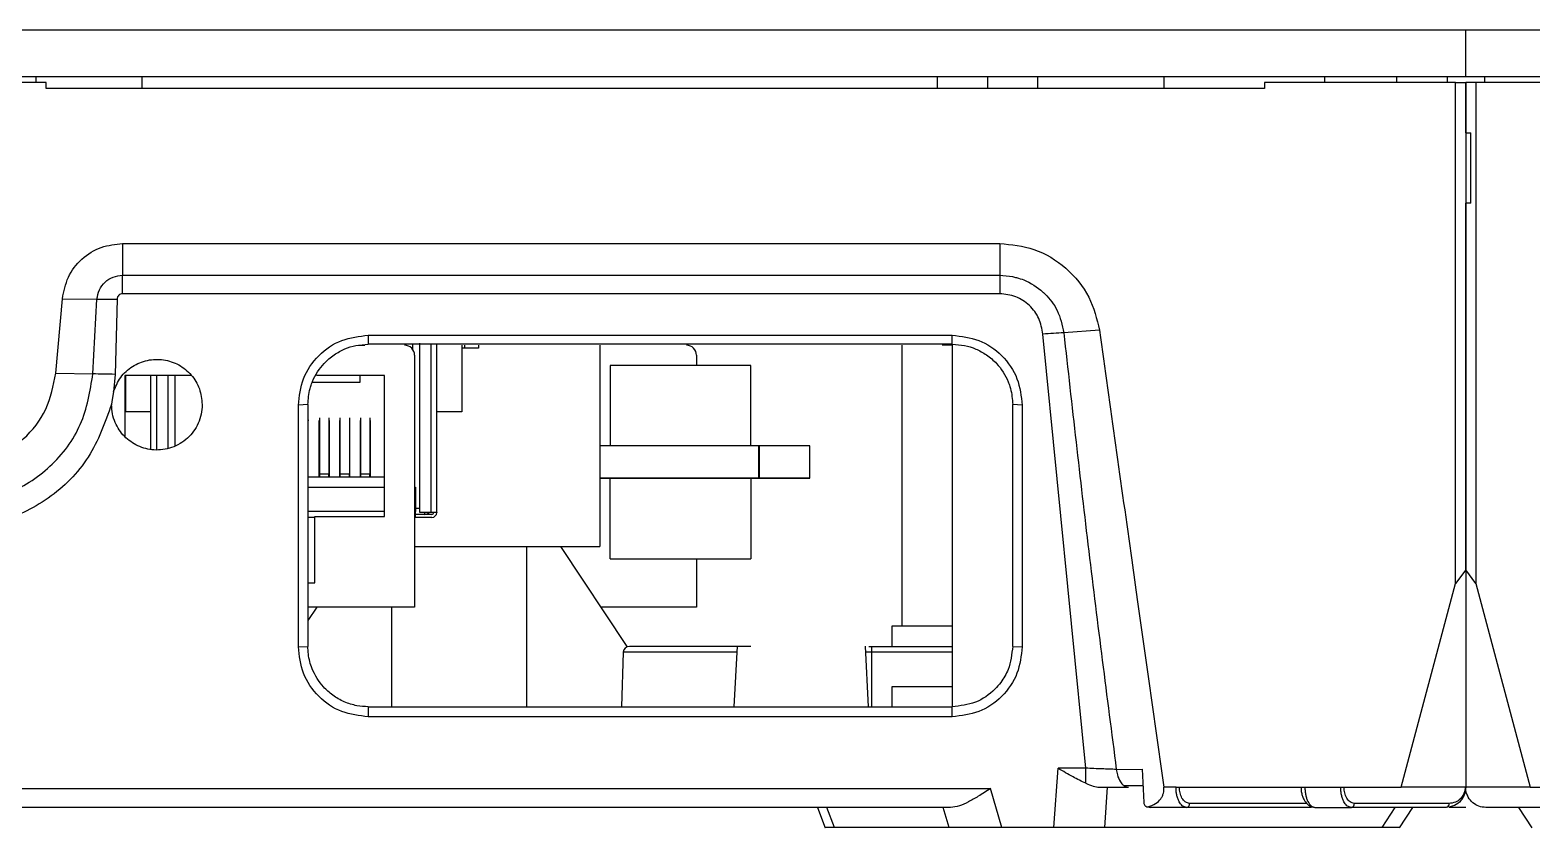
# Model space of a CAD drawing. Header units: millimetres. Extents: x 620 to 19791, y 2539 to 6969.
# Drawn here: x 5008.8 to 5083.4, y 3304.1 to 3343.7 of the extents above; entities that cross this region are included whole.
import ezdxf

# ---------------------------------------------------------------- set-up
doc = ezdxf.new("R2010")
doc.units = ezdxf.units.MM

msp = doc.modelspace()

# ---------------------------------------------------------------- linework, layer by layer
at = {"color": 7, "linetype": 'Continuous', "lineweight": 25}
for p, q in [((5080.09426, 3343.68959), (4930.09427, 3343.68959)), ((5080.09426, 3341.38959), (5080.09426, 3343.68959)), ((5230.09426, 3343.68959), (5080.09426, 3343.68959)), ((4930.09427, 3341.38959), (5080.09426, 3341.38959)), ((5009.59426, 3341.08959), (5000.59427, 3341.08959)), ((5009.09426, 3341.08959), (5009.09426, 3341.38959)), ((5009.59426, 3340.78959), (5009.59426, 3341.08959)), ((5014.34427, 3341.38959), (5014.34427, 3340.78959)), ((5053.84427, 3341.38959), (5053.84427, 3340.78959)), ((5056.34427, 3341.38959), (5056.34427, 3340.78959)), ((5058.84426, 3340.78959), (5058.84426, 3341.38959)), ((5065.09426, 3341.38959), (5065.09426, 3340.78959)), ((5070.09427, 3341.08959), (5070.09427, 3340.78959)), ((5079.59426, 3341.08959), (5070.09427, 3341.08959)), ((5073.09426, 3341.08959), (5073.09426, 3341.38959)), ((5076.66426, 3341.38959), (5076.66426, 3341.08959)), ((5079.16426, 3341.38959), (5079.16426, 3341.08959)), ((5079.59426, 3316.21459), (5079.59426, 3341.08959)), ((5079.59426, 3341.08959), (5080.09426, 3341.08959)), ((5080.09426, 3341.38959), (5230.09426, 3341.38959)), ((5080.09426, 3341.08959), (5080.09426, 3316.88959)), ((5080.09426, 3338.58959), (5080.09426, 3341.08959)), ((5080.59427, 3341.08959), (5080.09426, 3341.08959)), ((5080.59427, 3341.08959), (5080.59427, 3316.21459)), ((5090.09426, 3341.08959), (5080.59427, 3341.08959)), ((5081.02427, 3341.38959), (5081.02427, 3341.08959)), ((5070.09427, 3340.78959), (5009.59426, 3340.78959)), ((5080.09426, 3338.58959), (5080.34427, 3338.58959)), ((5080.34427, 3335.08959), (5080.34427, 3338.58959)), ((5080.09426, 3316.88959), (5080.09426, 3335.08959)), ((5080.34427, 3335.08959), (5080.09426, 3335.08959)), ((5013.38727, 3333.08959), (5056.95334, 3333.08959)), ((5013.38727, 3333.08959), (5013.3873, 3331.51107)), ((5056.95334, 3333.08959), (5056.95326, 3331.51106)), ((5013.3873, 3331.51107), (5056.95326, 3331.51107)), ((5013.3873, 3330.59839), (5013.3873, 3331.51107)), ((5056.95326, 3331.51106), (5056.95328, 3330.59839)), ((5056.95328, 3330.59839), (5013.3873, 3330.59839)), ((5010.07521, 3326.65372), (5010.3987, 3330.35106)), ((5010.3987, 3330.35106), (5012.11965, 3330.32335)), ((5011.91952, 3326.615), (5012.11963, 3330.32335)), ((5013.12069, 3330.32568), (5013.01585, 3326.59101)), ((5025.59453, 3328.53923), (5025.59405, 3328.08958)), ((5025.59453, 3328.5393), (5054.59411, 3328.53939)), ((5054.59447, 3328.08959), (5054.59411, 3328.53931)), ((5061.2255, 3307.03726), (5059.09527, 3328.5931)), ((5061.90441, 3328.78533), (5060.13253, 3328.65935)), ((5025.11003, 3328.03959), (5025.42634, 3328.03959)), ((5054.59447, 3328.08959), (5025.59405, 3328.08959)), ((5027.80427, 3327.82577), (5027.80427, 3328.08959)), ((5027.89427, 3327.53959), (5027.89427, 3315.03959)), ((5028.14427, 3319.73959), (5028.14427, 3328.13959)), ((5028.99426, 3319.73959), (5028.99426, 3328.08959)), ((5030.24427, 3328.03959), (5030.24427, 3324.73959)), ((5030.38071, 3327.88959), (5030.24427, 3327.88959)), ((5030.38071, 3327.88959), (5030.38071, 3328.03959)), ((5031.06427, 3327.88959), (5030.38071, 3327.88959)), ((5031.06427, 3328.03959), (5031.06427, 3327.88959)), ((5037.09426, 3328.03959), (5037.09426, 3318.03959)), ((5041.89427, 3327.53959), (5041.89427, 3327.03959)), ((5052.09426, 3328.03959), (5052.09426, 3314.08959)), ((5054.59426, 3328.03959), (5054.09427, 3328.03959)), ((5054.59426, 3328.08904), (5054.59426, 3310.09136)), ((5044.59807, 3327.03959), (5037.59808, 3327.03959)), ((5037.59808, 3327.03959), (5037.59808, 3323.03959)), ((5044.59807, 3323.03959), (5044.59807, 3327.03959)), ((5010.07522, 3326.65371), (5011.91952, 3326.615)), ((5013.01585, 3326.59101), (5012.93709, 3325.72921)), ((5016.80909, 3326.53959), (5013.49426, 3326.53959)), ((5013.49426, 3326.53959), (5013.49426, 3323.51174)), ((5013.54427, 3324.73959), (5013.54427, 3326.53959)), ((5014.79427, 3322.8815), (5014.79427, 3326.53959)), ((5015.64426, 3326.53959), (5015.64426, 3322.93805)), ((5015.98426, 3326.53959), (5015.98426, 3323.03737)), ((5022.80786, 3326.19959), (5025.19427, 3326.19959)), ((5026.39426, 3326.53959), (5023.01651, 3326.53959)), ((5025.19427, 3326.19959), (5025.19427, 3326.53959)), ((5026.39426, 3319.53959), (5026.39426, 3326.53959)), ((5012.84943, 3325.24203), (5012.84429, 3325.10165)), ((5012.93709, 3325.72921), (5012.84943, 3325.24203)), ((5014.79427, 3324.73959), (5013.54427, 3324.73959)), ((5022.59427, 3325.0894), (5022.11985, 3325.06303)), ((5022.12001, 3313.06676), (5022.11992, 3325.06303)), ((5022.59427, 3325.08939), (5022.59427, 3313.08979)), ((5030.24427, 3324.73959), (5028.99426, 3324.73959)), ((5057.59426, 3313.08969), (5057.59426, 3325.08949)), ((5058.06857, 3325.0625), (5057.59429, 3325.08949)), ((5058.06849, 3325.06249), (5058.06861, 3313.06657)), ((5022.63827, 3324.30959), (5022.61327, 3324.30959)), ((5023.18327, 3324.30959), (5023.15826, 3324.30959)), ((5023.15826, 3321.50959), (5023.15826, 3324.30959)), ((5023.18327, 3321.63796), (5023.18327, 3324.43998)), ((5023.63327, 3324.43998), (5023.63327, 3321.63796)), ((5023.65827, 3324.30959), (5023.63327, 3324.30959)), ((5023.65827, 3321.50959), (5023.65827, 3324.30959)), ((5024.20327, 3324.30959), (5024.17826, 3324.30959)), ((5024.17826, 3321.50959), (5024.17826, 3324.30959)), ((5024.20327, 3321.63796), (5024.20327, 3324.43998)), ((5024.65327, 3324.43998), (5024.65327, 3321.63796)), ((5024.67827, 3324.30959), (5024.65327, 3324.30959)), ((5024.67827, 3321.50959), (5024.67827, 3324.30959)), ((5025.22327, 3324.30959), (5025.19826, 3324.30959)), ((5025.19826, 3321.50959), (5025.19826, 3324.30959)), ((5025.22327, 3321.63796), (5025.22327, 3324.43998)), ((5025.67327, 3324.43998), (5025.67327, 3321.63796)), ((5025.69827, 3324.30959), (5025.67327, 3324.30959)), ((5025.69827, 3321.50959), (5025.69827, 3324.30959)), ((5045.0221, 3323.03959), (5037.09426, 3323.03959)), ((5044.98197, 3323.03959), (5037.09426, 3323.03959)), ((5044.98197, 3321.43959), (5044.98197, 3323.03959)), ((5047.52197, 3323.03959), (5044.98197, 3323.03959)), ((5045.0221, 3321.43959), (5045.0221, 3323.03959)), ((5047.52197, 3323.03959), (5045.0221, 3323.03959)), ((5047.52197, 3321.43959), (5047.52197, 3323.03959)), ((5022.59427, 3321.50959), (5026.39426, 3321.50959)), ((5023.63327, 3321.63796), (5023.18327, 3321.63796)), ((5023.18327, 3321.50959), (5023.18327, 3321.63796)), ((5023.63327, 3321.50959), (5023.63327, 3321.63796)), ((5024.20327, 3321.50959), (5024.20327, 3321.63796)), ((5024.65327, 3321.63796), (5024.20327, 3321.63796)), ((5024.65327, 3321.50959), (5024.65327, 3321.63796)), ((5025.22327, 3321.50959), (5025.22327, 3321.63796)), ((5025.67327, 3321.63796), (5025.22327, 3321.63796)), ((5025.67327, 3321.50959), (5025.67327, 3321.63796)), ((5022.59427, 3320.99959), (5026.39426, 3320.99959)), ((5027.89427, 3320.99959), (5027.94426, 3320.99959)), ((5027.94426, 3320.99959), (5027.94426, 3319.78959)), ((5045.0221, 3321.43959), (5037.09426, 3321.43959)), ((5037.09426, 3321.43959), (5044.98197, 3321.43959)), ((5037.59808, 3317.43959), (5037.59808, 3321.43959)), ((5044.59807, 3321.43959), (5044.59807, 3317.43959)), ((5044.98197, 3321.43959), (5047.52197, 3321.43959)), ((5047.52197, 3321.43959), (5045.0221, 3321.43959)), ((5022.94427, 3319.48959), (5022.59427, 3319.48959)), ((5022.94427, 3316.23959), (5022.94427, 3319.53959)), ((5022.94427, 3319.53959), (5026.39426, 3319.53959)), ((5027.94426, 3319.48959), (5027.89427, 3319.48959)), ((5027.94426, 3319.64272), (5027.94426, 3319.78959)), ((5028.74426, 3319.63959), (5027.94426, 3319.63959)), ((5027.94426, 3319.48959), (5027.94426, 3319.63959)), ((5028.74426, 3319.48959), (5027.94426, 3319.48959)), ((5028.69427, 3319.73959), (5028.14427, 3319.73959)), ((5028.99426, 3319.73959), (5028.69427, 3319.73959)), ((5028.99414, 3319.73153), (5028.99375, 3319.72355)), ((5028.99426, 3319.7377), (5028.99414, 3319.73153)), ((5027.89427, 3318.03959), (5037.09426, 3318.03959)), ((5033.44836, 3318.03959), (5033.44836, 3310.08959)), ((5038.44836, 3313.08959), (5035.14836, 3318.03959)), ((5037.59808, 3317.43959), (5044.59807, 3317.43959)), ((5041.89427, 3317.43959), (5041.89427, 3315.03959)), ((5080.09426, 3316.88959), (5079.59426, 3316.21459)), ((5080.09426, 3316.88959), (5080.09426, 3306.08959)), ((5080.59427, 3316.21459), (5080.09426, 3316.88959)), ((5022.59427, 3316.23959), (5022.94427, 3316.23959)), ((5076.89426, 3306.08959), (5079.59426, 3316.21459)), ((5080.59427, 3316.21459), (5083.29427, 3306.08959)), ((5027.89427, 3315.03959), (5022.59427, 3315.03959)), ((5023.04016, 3315.03959), (5022.59427, 3314.37074)), ((5026.74007, 3315.03959), (5026.73998, 3310.08959)), ((5041.89427, 3315.03959), (5037.14837, 3315.03959)), ((5051.59427, 3314.09343), (5051.59427, 3313.08959)), ((5022.11995, 3313.06677), (5022.59425, 3313.08979)), ((5038.25876, 3312.80006), (5038.1641, 3310.08959)), ((5043.90889, 3313.09309), (5043.75149, 3310.08959)), ((5050.43704, 3310.08959), (5050.27963, 3313.09309)), ((5050.45482, 3313.08959), (5050.59427, 3313.08959)), ((5050.59427, 3312.80006), (5050.59427, 3313.08959)), ((5057.59425, 3313.08969), (5058.06869, 3313.06657)), ((5051.59427, 3311.09147), (5051.59427, 3310.08959)), ((5025.59407, 3310.0896), (5025.59463, 3309.5902)), ((5025.59407, 3310.08959), (5054.59447, 3310.08959)), ((5054.59381, 3309.59021), (5025.59463, 3309.59012)), ((5054.59381, 3309.5903), (5054.59447, 3310.08961)), ((5059.64225, 3304.08959), (5059.8497, 3307.03728)), ((5061.2255, 3307.03726), (5059.8497, 3307.03728)), ((5061.2255, 3306.28821), (5061.2255, 3307.03726)), ((5062.74181, 3306.9802), (5064.02011, 3306.99448)), ((5064.02114, 3306.99468), (5064.10737, 3305.33061)), ((4953.68991, 3306.03725), (5056.49861, 3306.03725)), ((5057.05237, 3304.08959), (5056.49861, 3306.03725)), ((5062.17025, 3304.08959), (5062.31099, 3306.08959)), ((5063.11605, 3306.18094), (5064.0635, 3306.17708)), ((5065.70562, 3306.08959), (5065.09453, 3306.08962)), ((5065.70562, 3306.08959), (5072.10835, 3306.08959)), ((5072.10835, 3306.08959), (5073.88688, 3306.08959)), ((5073.88688, 3306.08959), (5076.89426, 3306.08959)), ((5080.09426, 3306.08959), (5076.89426, 3306.08959)), ((5083.29427, 3306.08959), (5080.09426, 3306.08959)), ((5083.29427, 3306.08959), (5086.19192, 3306.08959)), ((5054.50753, 3305.08959), (4955.68099, 3305.08959)), ((5047.89704, 3305.08811), (5048.27697, 3304.07392)), ((5048.73988, 3304.08959), (5048.36525, 3305.08959)), ((5054.4323, 3304.08959), (5054.14797, 3305.08959)), ((5064.29952, 3305.12653), (5064.43677, 3305.08959)), ((5066.21529, 3305.08959), (5064.43677, 3305.08959)), ((5066.21529, 3305.08959), (5066.01357, 3305.17129)), ((5072.44299, 3305.08959), (5066.21529, 3305.08959)), ((5072.618, 3305.08959), (5074.39653, 3305.08959)), ((5074.39653, 3305.08959), (5074.19483, 3305.17129)), ((5079.09427, 3305.08959), (5074.39653, 3305.08959)), ((5079.26294, 3305.28959), (5074.56521, 3305.28959)), ((5076.81259, 3304.073), (5077.46799, 3305.08959)), ((5085.55485, 3305.08959), (5081.09426, 3305.08959)), ((5082.72053, 3305.08959), (5083.37141, 3304.08003)), ((5054.4323, 3304.08959), (5048.73988, 3304.08959)), ((5059.64225, 3304.08959), (5057.05237, 3304.08959)), ((5075.94296, 3304.08959), (5062.17025, 3304.08959)), ((5076.81226, 3304.0725), (5076.81259, 3304.073)), ((5083.37141, 3304.08003), (5083.37627, 3304.0725))]:
    msp.add_line(p, q, dxfattribs=at)
at = {"color": 8, "linetype": 'Continuous', "lineweight": 25}
for p, q in [((5028.69427, 3328.08959), (5028.69427, 3319.73959)), ((5015.09426, 3322.86182), (5015.09426, 3326.53959)), ((5026.39426, 3319.78959), (5022.59427, 3319.78959)), ((5027.94426, 3319.78959), (5027.89427, 3319.78959)), ((5028.14427, 3319.93959), (5027.94426, 3319.93959)), ((5028.39426, 3319.63959), (5028.39426, 3319.73959)), ((5043.89354, 3312.80006), (5038.25876, 3312.80006)), ((5050.59427, 3312.80006), (5050.29499, 3312.80006)), ((5050.59427, 3310.08959), (5050.59427, 3312.80006)), ((5054.59426, 3312.80006), (5050.59427, 3312.80006)), ((5072.21294, 3305.28959), (5066.38397, 3305.28959)), ((5075.94296, 3304.08959), (5076.58767, 3305.08959))]:
    msp.add_line(p, q, dxfattribs=at)
at = {"color": 7, "linetype": 'Continuous', "lineweight": 25}
for centre, radius, start, end in [((5027.39426, 3327.53959), 0.5, 0, 90), ((5041.39426, 3327.53959), 0.5, 0, 90), ((5028.39426, 3319.93959), 0.3, 270, 318.1896851), ((5028.74426, 3319.73959), 0.1, 270, 0), ((5028.74426, 3319.73959), 0.25, 270, 0), ((5038.55857, 3312.78959), 0.3, 90, 177.9999997), ((5066.19817, 3305.27516), 0.18636, 275.270621, 4.4403327)]:
    msp.add_arc(centre, radius, start, end, dxfattribs=at)
for points, knots in [([(5010.3987, 3330.35106), (5010.47202, 3330.71642), (5010.61994, 3331.45352), (5011.32808, 3332.36177), (5012.29174, 3332.97184), (5013.02748, 3333.05092), (5013.38727, 3333.08959)], [0, 0, 0, 0, 0.24972793, 0.50381219, 0.75735052, 1, 1, 1, 1]), ([(5056.95334, 3333.08959), (5057.53042, 3333.03131), (5058.7236, 3332.9108), (5060.30139, 3331.94106), (5061.48121, 3330.51353), (5061.76652, 3329.34871), (5061.90452, 3328.78535)], [0, 0, 0, 0, 0.24182592, 0.5000002, 0.75817392, 1, 1, 1, 1]), ([(5012.11965, 3330.32335), (5012.14827, 3330.48135), (5012.20545, 3330.79697), (5012.49951, 3331.18897), (5012.90972, 3331.45654), (5013.22805, 3331.49289), (5013.3873, 3331.51107)], [0, 0, 0, 0, 0.25047111, 0.500351819, 0.750052571, 1, 1, 1, 1]), ([(5056.95326, 3331.51105), (5057.1672, 3331.49888), (5057.45029, 3331.48276), (5057.84684, 3331.38691), (5058.38783, 3331.21383), (5058.81652, 3330.93161), (5059.09729, 3330.67983), (5059.1074, 3330.6708), (5059.14494, 3330.63677), (5059.42181, 3330.37456), (5059.89798, 3329.75387), (5060.05066, 3329.04139), (5060.13253, 3328.65935)], [0, 0, 0, 0, 0.13748703, 0.18192461, 0.26232917, 0.50275227, 0.50300144, 0.50519228, 0.5114821, 0.53562814, 0.75099934, 1, 1, 1, 1]), ([(5013.3873, 3330.59839), (5013.3533, 3330.59489), (5013.28499, 3330.58786), (5013.19779, 3330.52705), (5013.14622, 3330.45431), (5013.12262, 3330.38401), (5013.12134, 3330.34528), (5013.12069, 3330.32568)], [0, 0, 0, 0, 0.23899422, 0.48017281, 0.72610577, 0.86141042, 1, 1, 1, 1]), ([(5059.09527, 3328.5931), (5059.0478, 3328.85749), (5058.95255, 3329.38796), (5058.45523, 3330.04625), (5057.76565, 3330.50826), (5057.22426, 3330.56833), (5056.95328, 3330.59839)], [0, 0, 0, 0, 0.24812882, 0.49784415, 0.74865386, 1, 1, 1, 1]), ([(5012.11963, 3330.32335), (5012.28107, 3330.3216), (5012.60389, 3330.3181), (5012.94844, 3330.32316), (5013.12069, 3330.32568)], [0, 0, 0, 0, 0.5000738, 1, 1, 1, 1]), ([(5022.11992, 3325.06303), (5022.17211, 3325.51108), (5022.27794, 3326.41951), (5023.07575, 3327.57992), (5024.23618, 3328.3793), (5025.14583, 3328.48645), (5025.59453, 3328.5393)], [0, 0, 0, 0, 0.2465914, 0.49997059, 0.75335098, 1, 1, 1, 1]), ([(5054.59411, 3328.53939), (5055.04275, 3328.48651), (5055.95233, 3328.37931), (5057.11269, 3327.57995), (5057.91066, 3326.41939), (5058.01636, 3325.51073), (5058.06849, 3325.06249)], [0, 0, 0, 0, 0.24659988, 0.49996062, 0.75332931, 1, 1, 1, 1]), ([(5060.13253, 3328.65935), (5059.96672, 3328.65032), (5059.6332, 3328.63216), (5059.27527, 3328.60617), (5059.09527, 3328.5931)], [0, 0, 0, 0, 0.49713312, 1, 1, 1, 1]), ([(5060.13253, 3328.65935), (5060.53557, 3325.04291), (5061.34177, 3317.80906), (5062.27486, 3310.5901), (5062.74147, 3306.98013)], [0, 0, 0, 0, 0.4999324, 1, 1, 1, 1]), ([(5061.90452, 3328.78535), (5062.43856, 3324.97749), (5063.06354, 3320.5212), (5063.8635, 3314.82844), (5064.39446, 3311.07129), (5064.83138, 3307.96213), (5065.09453, 3306.08962)], [0, 0, 0, 0, 0.5033144, 0.58902267, 0.75248553, 1, 1, 1, 1]), ([(5022.59427, 3325.08939), (5022.61401, 3325.36053), (5022.63961, 3325.71216), (5022.76309, 3326.08717), (5022.937, 3326.53363), (5023.28108, 3327.06583), (5023.87297, 3327.57385), (5024.41358, 3327.86728), (5024.9891, 3328.05361), (5025.38831, 3328.07735), (5025.59405, 3328.08959)], [0, 0, 0, 0, 0.17254148, 0.22376563, 0.25146904, 0.4787715, 0.61780354, 0.74587955, 0.86903054, 1, 1, 1, 1]), ([(5054.59447, 3328.08959), (5054.80076, 3328.07729), (5055.20072, 3328.05345), (5055.77808, 3327.86611), (5056.32085, 3327.57052), (5056.91437, 3327.0583), (5057.2571, 3326.52341), (5057.42882, 3326.07735), (5057.5497, 3325.70645), (5057.57485, 3325.35832), (5057.59426, 3325.08949)], [0, 0, 0, 0, 0.13131754, 0.25460655, 0.38350375, 0.52341639, 0.75150333, 0.77843854, 0.82890861, 1, 1, 1, 1]), ([(5012.93709, 3325.72921), (5013.03992, 3325.97794), (5013.24552, 3326.47523), (5013.85971, 3327.02508), (5014.60996, 3327.33671), (5015.42582, 3327.3637), (5016.19981, 3327.10485), (5016.82943, 3326.5925), (5017.26091, 3325.89132), (5017.31646, 3325.3568), (5017.34423, 3325.08949)], [0, 0, 0, 0, 0.12517169, 0.25026313, 0.37522905, 0.50015479, 0.62506365, 0.75001753, 0.87498779, 1, 1, 1, 1]), ([(5012.84302, 3325.10166), (5012.51723, 3324.1958), (5011.86788, 3322.39027), (5009.7924, 3320.32019), (5007.1817, 3319.08044), (5004.27619, 3318.87984), (5001.45849, 3319.65944), (4999.15268, 3321.40237), (4997.57447, 3323.81709), (4997.30703, 3325.66342), (4997.17266, 3326.59104)], [0, 0, 0, 0, 0.126286223, 0.251710053, 0.376536567, 0.501733257, 0.62902776, 0.755157221, 0.876986852, 1, 1, 1, 1]), ([(4998.26902, 3326.615), (4998.41276, 3325.75615), (4998.69971, 3324.0416), (5000.30455, 3321.91166), (5002.51136, 3320.50475), (5005.09425, 3320.01474), (5007.67714, 3320.50475), (5009.88397, 3321.91162), (5011.48882, 3324.04158), (5011.77578, 3325.75614), (5011.91952, 3326.615)], [0, 0, 0, 0, 0.12554053, 0.25061965, 0.37538645, 0.49999936, 0.62461145, 0.74937922, 0.87445806, 1, 1, 1, 1]), ([(5000.11332, 3326.6537), (5000.23583, 3326.03877), (5000.48011, 3324.81264), (5001.65847, 3323.30657), (5003.24928, 3322.31867), (5005.09426, 3321.97515), (5006.93924, 3322.31867), (5008.53006, 3323.30656), (5009.7084, 3324.81266), (5009.95269, 3326.03879), (5010.07521, 3326.65372)], [0, 0, 0, 0, 0.12606414, 0.25136498, 0.37584079, 0.49999923, 0.62415768, 0.74863434, 0.87393467, 1, 1, 1, 1]), ([(5013.01585, 3326.59101), (5012.82564, 3326.59688), (5012.44574, 3326.60859), (5012.09477, 3326.61286), (5011.91952, 3326.615)], [0, 0, 0, 0, 0.500692585, 1, 1, 1, 1]), ([(5017.34423, 3325.08949), (5017.33483, 3324.93051), (5017.31605, 3324.61283), (5017.16073, 3324.1642), (5016.92941, 3323.76055), (5016.6224, 3323.41648), (5016.24984, 3323.13912), (5015.69781, 3322.89179), (5014.9611, 3322.78057), (5014.13, 3323.00557), (5013.44169, 3323.48535), (5013.04968, 3324.08314), (5012.86904, 3324.63984), (5012.85171, 3324.94743), (5012.84302, 3325.10166)], [0, 0, 0, 0, 0.067505, 0.13488276, 0.19972425, 0.26441501, 0.32958748, 0.39564048, 0.52022444, 0.63729901, 0.75316319, 0.86939029, 0.93450718, 1, 1, 1, 1]), ([(5054.59426, 3314.08959), (5054.30849, 3314.08959), (5053.56673, 3314.08959), (5052.5639, 3314.08959), (5051.75149, 3314.08959), (5051.64667, 3314.08959), (5051.59427, 3314.08959)], [0, 0, 0, 0, 0.17279937, 0.44853268, 0.72426683, 1, 1, 1, 1]), ([(5025.59463, 3309.59012), (5025.14604, 3309.64305), (5024.23653, 3309.75038), (5023.0759, 3310.54941), (5022.278, 3311.71004), (5022.17219, 3312.61863), (5022.12001, 3313.06676)], [0, 0, 0, 0, 0.24659044, 0.49996416, 0.75337542, 1, 1, 1, 1]), ([(5025.59407, 3310.08959), (5025.4041, 3310.10016), (5024.9954, 3310.12289), (5024.38866, 3310.31742), (5023.82615, 3310.63775), (5023.24241, 3311.16252), (5022.80641, 3311.86448), (5022.61394, 3312.58254), (5022.59924, 3312.96168), (5022.59427, 3313.08979)], [0, 0, 0, 0, 0.12098314, 0.26028405, 0.40175283, 0.53112827, 0.75790828, 0.9181968, 1, 1, 1, 1]), ([(5044.59427, 3313.08959), (5043.835, 3313.08959), (5042.66701, 3313.08959), (5041.26179, 3313.08959), (5040.29483, 3313.08959), (5039.51585, 3313.08959), (5038.76324, 3313.08959), (5038.6392, 3313.08959), (5038.55857, 3313.08959)], [0, 0, 0, 0, 0.23945644, 0.36836083, 0.49999985, 0.63163888, 0.76054326, 1, 1, 1, 1]), ([(5050.59427, 3313.08959), (5050.99698, 3313.08959), (5051.81077, 3313.08959), (5052.97984, 3313.08959), (5053.93317, 3313.08959), (5054.41542, 3313.08959), (5054.59426, 3313.08959)], [0, 0, 0, 0, 0.27448118, 0.55466038, 0.83484285, 1, 1, 1, 1]), ([(5058.06861, 3313.06657), (5058.01641, 3312.61856), (5057.91054, 3311.71011), (5057.11277, 3310.54951), (5055.95208, 3309.7504), (5055.04246, 3309.64312), (5054.59381, 3309.59021)], [0, 0, 0, 0, 0.24656791, 0.4999755, 0.75337679, 1, 1, 1, 1]), ([(5057.59426, 3313.08969), (5057.55041, 3312.69634), (5057.47906, 3312.05651), (5057.07427, 3311.36866), (5056.56477, 3310.77739), (5055.77073, 3310.22345), (5054.98623, 3310.13417), (5054.59447, 3310.08959)], [0, 0, 0, 0, 0.25018771, 0.4069529, 0.50114366, 0.75088423, 1, 1, 1, 1]), ([(5051.61595, 3311.08959), (5051.60966, 3311.08959), (5051.58152, 3311.08959), (5051.74475, 3311.08959), (5052.10408, 3311.08959), (5052.6652, 3311.08959), (5053.38726, 3311.08959), (5054.04767, 3311.08959), (5054.47695, 3311.08959), (5054.59426, 3311.08959)], [0, 0, 0, 0, 0.05084667, 0.22740255, 0.40395559, 0.58050939, 0.7570628, 0.93361536, 1, 1, 1, 1]), ([(5061.2255, 3306.28821), (5061.01525, 3306.38951), (5060.5662, 3306.60587), (5060.09845, 3306.8875), (5059.8497, 3307.03728)], [0, 0, 0, 0, 0.46819712, 1, 1, 1, 1]), ([(5062.74147, 3306.98013), (5062.50928, 3306.98749), (5062.04446, 3307.00224), (5061.49866, 3307.02558), (5061.2255, 3307.03726)], [0, 0, 0, 0, 0.499529, 1, 1, 1, 1]), ([(5056.49861, 3306.03725), (5056.293, 3305.90298), (5055.91906, 3305.65878), (5055.40347, 3305.35805), (5054.93251, 3305.14497), (5054.65293, 3305.10854), (5054.50753, 3305.08959)], [0, 0, 0, 0, 0.29406183, 0.53480134, 0.75807806, 1, 1, 1, 1]), ([(5061.2255, 3306.28821), (5061.35035, 3306.23291), (5061.58836, 3306.1275), (5061.80554, 3306.1018), (5061.90879, 3306.08959)], [0, 0, 0, 0, 0.524586682, 1, 1, 1, 1]), ([(5061.90879, 3306.08959), (5062.16603, 3306.08959), (5062.67988, 3306.08959), (5063.12138, 3306.08959), (5063.34185, 3306.08959)], [0, 0, 0, 0, 0.50062516, 1, 1, 1, 1]), ([(5063.11281, 3306.18286), (5063.1502, 3306.15756), (5063.21317, 3306.11495), (5063.291, 3306.09221), (5063.32637, 3306.0926), (5063.33788, 3306.09016), (5063.34082, 3306.08965), (5063.34184, 3306.08947)], [0, 0, 0, 0, 0.51321074, 0.86425255, 0.96483487, 0.98776054, 1, 1, 1, 1]), ([(5064.29952, 3305.12653), (5064.43474, 3305.16944), (5064.67373, 3305.24528), (5064.91522, 3305.45927), (5065.03253, 3305.65174), (5065.08443, 3305.79521), (5065.1075, 3305.94317), (5065.09887, 3306.04063), (5065.09453, 3306.08962)], [0, 0, 0, 0, 0.34040558, 0.60165622, 0.71289135, 0.81536268, 0.90720458, 1, 1, 1, 1]), ([(5066.38397, 3305.28959), (5066.30958, 3305.3041), (5066.17035, 3305.33126), (5066.00014, 3305.53296), (5065.91304, 3305.75917), (5065.87857, 3305.94948), (5065.87694, 3306.04331), (5065.87614, 3306.08959)], [0, 0, 0, 0, 0.30172699, 0.56473505, 0.79512891, 0.89893736, 1, 1, 1, 1]), ([(5071.912, 3306.08959), (5071.91581, 3306.02081), (5071.92345, 3305.88281), (5071.97089, 3305.68541), (5072.04048, 3305.5088), (5072.15881, 3305.31248), (5072.34242, 3305.13613), (5072.5056, 3305.10735), (5072.58708, 3305.09298)], [0, 0, 0, 0, 0.12522664, 0.25125626, 0.37731418, 0.50296688, 0.75182454, 1, 1, 1, 1]), ([(5072.10835, 3306.08959), (5072.11027, 3306.02363), (5072.11413, 3305.89062), (5072.14439, 3305.70214), (5072.19206, 3305.52796), (5072.27785, 3305.32538), (5072.42078, 3305.133), (5072.55143, 3305.10424), (5072.618, 3305.08959)], [0, 0, 0, 0, 0.118805292, 0.239591276, 0.356978224, 0.483255799, 0.736712086, 1, 1, 1, 1]), ([(5074.56521, 3305.28959), (5074.49083, 3305.3041), (5074.35161, 3305.33125), (5074.1814, 3305.53296), (5074.09429, 3305.75917), (5074.05981, 3305.94948), (5074.05818, 3306.04331), (5074.05738, 3306.08959)], [0, 0, 0, 0, 0.30172111, 0.56472028, 0.79512532, 0.8989365, 1, 1, 1, 1]), ([(5080.09426, 3306.08959), (5080.09141, 3306.03291), (5080.08558, 3305.91652), (5080.03815, 3305.74482), (5079.96089, 3305.5787), (5079.80225, 3305.36036), (5079.51067, 3305.14077), (5079.24405, 3305.108), (5079.09427, 3305.08959)], [0, 0, 0, 0, 0.082046987, 0.168460682, 0.268063685, 0.381093898, 0.652309484, 1, 1, 1, 1]), ([(5080.07419, 3306.08959), (5080.06594, 3306.02926), (5080.04971, 3305.91054), (5079.97512, 3305.69786), (5079.81952, 3305.49179), (5079.56873, 3305.32124), (5079.37278, 3305.30096), (5079.26294, 3305.28959)], [0, 0, 0, 0, 0.10099622, 0.19875804, 0.40721232, 0.66772734, 1, 1, 1, 1]), ([(5081.09426, 3305.08959), (5080.97668, 3305.10124), (5080.75752, 3305.12294), (5080.45581, 3305.29502), (5080.24407, 3305.53309), (5080.14282, 3305.76497), (5080.10106, 3305.93826), (5080.09658, 3306.03807), (5080.09426, 3306.08959)], [0, 0, 0, 0, 0.28663534, 0.53424471, 0.75948896, 0.86990386, 0.93284838, 1, 1, 1, 1]), ([(5064.10709, 3305.33055), (5064.11038, 3305.30411), (5064.11684, 3305.2522), (5064.1432, 3305.20973), (5064.15614, 3305.18889)], [0, 0, 0, 0, 0.50933712, 1, 1, 1, 1]), ([(5064.15614, 3305.18889), (5064.16526, 3305.17818), (5064.18362, 3305.1566), (5064.21753, 3305.13509), (5064.25703, 3305.12176), (5064.28446, 3305.12486), (5064.29952, 3305.12655)], [0, 0, 0, 0, 0.23234336, 0.4678327, 0.70783207, 1, 1, 1, 1]), ([(5074.39653, 3305.08959), (5074.41863, 3305.0926), (5074.46284, 3305.09861), (5074.51861, 3305.14486), (5074.55762, 3305.21096), (5074.56268, 3305.26338), (5074.56521, 3305.28959)], [0, 0, 0, 0, 0.25000256, 0.500004, 0.75001839, 1, 1, 1, 1]), ([(5079.26294, 3305.28959), (5079.26041, 3305.26338), (5079.25534, 3305.21097), (5079.21633, 3305.14485), (5079.16057, 3305.09861), (5079.11637, 3305.0926), (5079.09427, 3305.08959)], [0, 0, 0, 0, 0.24999346, 0.50000045, 0.75003007, 1, 1, 1, 1]), ([(5080.09646, 3305.08959), (5080.09645, 3305.08959), (5080.09632, 3305.08959), (5080.09596, 3305.08959), (5080.09443, 3305.08959), (5080.08887, 3305.08959), (5080.06651, 3305.08959), (5079.97866, 3305.08959), (5079.70833, 3305.08959), (5079.45531, 3305.08959), (5079.26927, 3305.08959)], [0, 0, 0, 0, 0.000047177, 0.000411932, 0.001441814, 0.005410191, 0.020885841, 0.082029629, 0.325068967, 1, 1, 1, 1]), ([(5048.73988, 3304.08959), (5048.61373, 3304.08959), (5048.36323, 3304.08959), (5048.23846, 3304.08959), (5048.27405, 3304.08959), (5048.2755, 3304.08959)], [0, 0, 0, 0, 0.49320341, 0.97942106, 1, 1, 1, 1]), ([(5057.05237, 3304.08959), (5056.78924, 3304.08959), (5056.26385, 3304.08959), (5055.5343, 3304.08959), (5054.88894, 3304.08959), (5054.58382, 3304.08959), (5054.4323, 3304.08959)], [0, 0, 0, 0, 0.2541534, 0.50746726, 0.75540673, 1, 1, 1, 1]), ([(5062.17025, 3304.08959), (5062.0211, 3304.08959), (5061.72224, 3304.08959), (5061.09692, 3304.08959), (5060.39559, 3304.08959), (5059.89322, 3304.08959), (5059.64225, 3304.08959)], [0, 0, 0, 0, 0.249271516, 0.499487416, 0.749959517, 1, 1, 1, 1]), ([(5076.7861, 3304.08959), (5076.79182, 3304.08959), (5076.80744, 3304.08959), (5076.51967, 3304.08959), (5076.13945, 3304.08959), (5075.94296, 3304.08959)], [0, 0, 0, 0, 0.21833757, 0.59604853, 1, 1, 1, 1])]:
    msp.add_open_spline(points, degree=3, knots=knots, dxfattribs=at)
at = {"color": 8, "linetype": 'Continuous', "lineweight": 25}
for points, knots in [([(5062.74181, 3306.9802), (5062.75549, 3306.88567), (5062.78948, 3306.6509), (5062.92426, 3306.38004), (5063.04669, 3306.22129), (5063.10893, 3306.18511), (5063.11281, 3306.18286)], [0, 0, 0, 0, 0.27590328, 0.68521147, 0.98042226, 1, 1, 1, 1]), ([(5066.01357, 3305.17129), (5065.95846, 3305.23119), (5065.87269, 3305.3244), (5065.78901, 3305.53242), (5065.73991, 3305.71003), (5065.71061, 3305.89739), (5065.7073, 3306.02507), (5065.70562, 3306.08959)], [0, 0, 0, 0, 0.330640169, 0.51456874, 0.684116769, 0.840391152, 1, 1, 1, 1]), ([(5074.19483, 3305.17129), (5074.13971, 3305.23119), (5074.05394, 3305.3244), (5073.97028, 3305.53242), (5073.92114, 3305.71003), (5073.89188, 3305.89739), (5073.88856, 3306.02507), (5073.88688, 3306.08959)], [0, 0, 0, 0, 0.33063975, 0.51456897, 0.68412048, 0.84039365, 1, 1, 1, 1])]:
    msp.add_open_spline(points, degree=3, knots=knots, dxfattribs=at)

doc.saveas('drawing.dxf')
